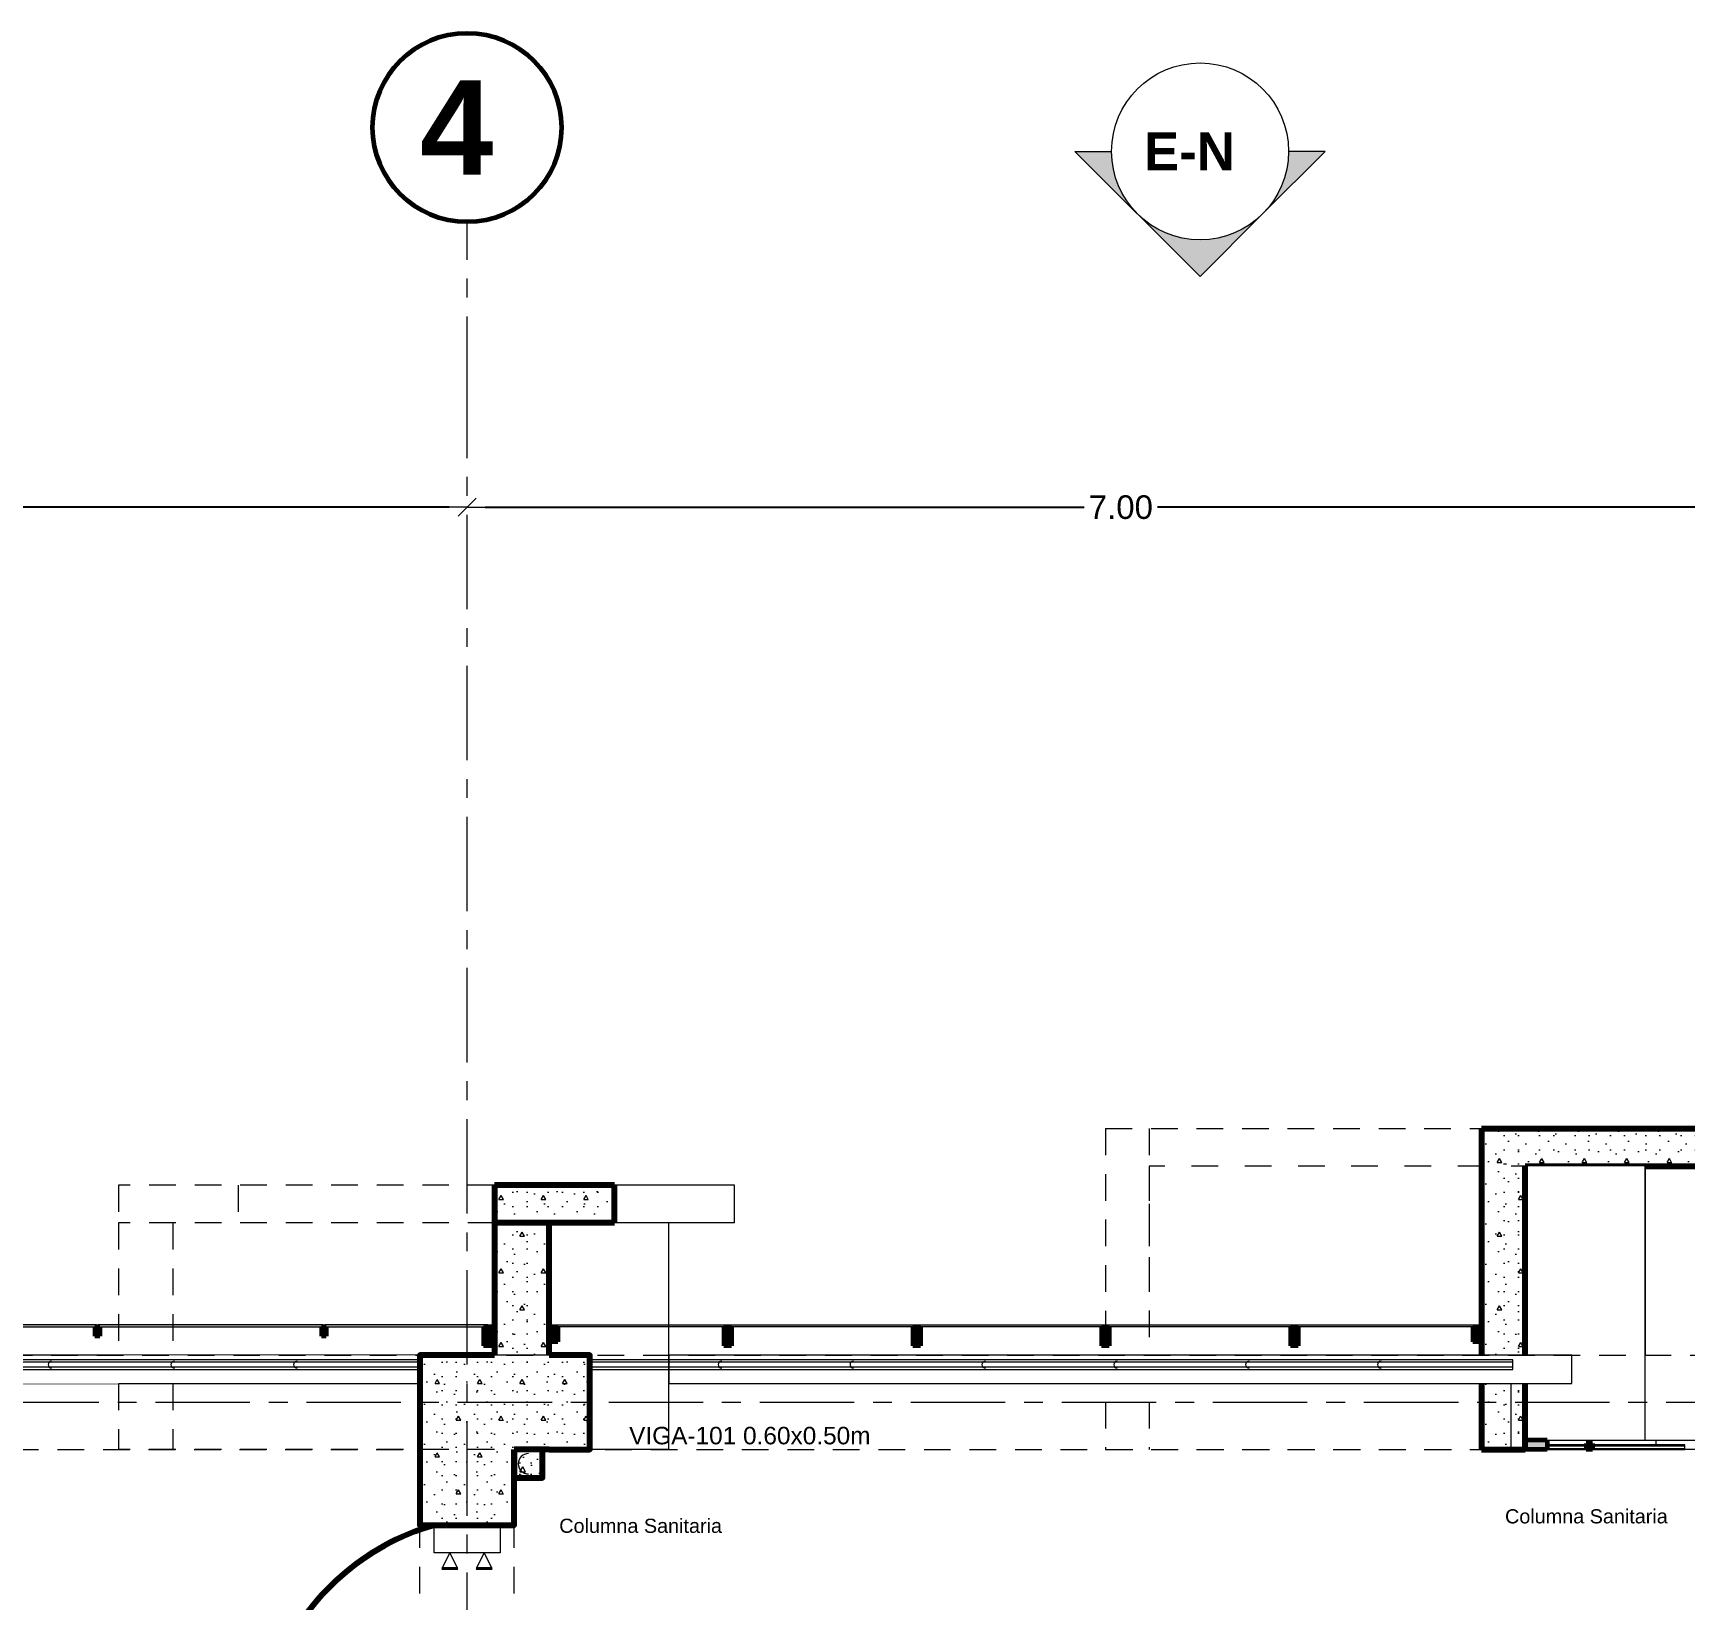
# Model space of a CAD drawing. Header units: inches. Extents: x -38 to 5698, y -33 to 92.
# Drawn here: x 213.02 to 221.77, y 38.6 to 46.9 of the extents above; entities that cross this region are included whole.
import ezdxf
from ezdxf.lldxf.tags import DXFTag

# ---------------------------------------------------------------- set-up
doc = ezdxf.new("R2010")
doc.units = ezdxf.units.IN
doc.header["$MEASUREMENT"] = 0
doc.set_wipeout_variables(frame=1)
doc.header["$PDMODE"] = 1
for name, pattern in [('Hidden Line', [0.195611, 0.141111, -0.0545]), ('Línea Oculta', [0.195611, 0.141111, -0.0545]), ('Punto & Raya', [0.65, 0.5, -0.075, 0, -0.075]), ('Rayas', [0.282222, 0.141111, -0.141111]), ('Wipeout_Contour', [1, 0, -1])]:
    doc.linetypes.add(name, pattern=pattern)
for name, color, linetype, lineweight in [('00_IE_Luminarias', 6, 'Continuous', 30), ('CABLEADO EXT.', 3, 'PVCSUBT', 30), ('pulsador', 4, 'Continuous', 40)]:
    doc.layers.add(name, color=color, linetype=linetype, lineweight=lineweight)
for name, color, linetype in [('02 _ ARQ _ ALB _ Cotas Ejes', 7, 'Continuous'), ('02 _ ARQ _ ALB _ Ejes Generales', 7, 'Continuous'), ('02 _ ARQ _ ZON _ Espacio.3D', 7, 'Continuous'), ('08 _ STR _ EXT _ 06 Columnas', 7, 'Continuous'), ('08 _ STR _ EXT _ 07 Losa Aligerada', 7, 'Continuous'), ('08 _ STR _ EXT _ 08 Placas Inclinadas', 7, 'Continuous'), ('08 _ STR _ EXT _ 09 Vigas', 7, 'Continuous'), ('Acabado - Muros', 7, 'Continuous'), ('Estructura - 04 MURO', 7, 'Continuous'), ('Estructura - Carga', 7, 'Continuous'), ('Interior - Escaleras & Barandillas', 7, 'Continuous'), ('Marcador - Alzados', 7, 'Continuous'), ('MEP - HVAC', 7, 'Continuous'), ('Notas - Etiquetas', 251, 'Continuous')]:
    doc.layers.add(name, color=color, linetype=linetype)
doc.styles.add('Estilo_Generado_1', font='swisseb.ttf')
doc.styles.add('Estilo_Generado_4', font='swisse.ttf')
tags = doc.linetypes.add('PVCSUBT', pattern='A,0.6,-0.3,0.6,-0.075691,["PVC",Standard,S=0.2,R=0,X=0,Y=-0.093724],-0.621005', length=2.196696).pattern_tags.tags
tags[10] = DXFTag(74, 10)
doc.dimstyles.new('Estilo_Generado__7', dxfattribs={"dimtxt": 0.125, "dimasz": 0.095, "dimexe": 0.18, "dimexo": 0.0625, "dimgap": 0, "dimtad": 0, "dimtih": 1, "dimtoh": 1, "dimzin": 0, "dimdsep": 46, "dimtxsty": 'Estilo_Generado_4', "dimblk": 'ARROWHEAD_6', "dimblk1": 'ARROWHEAD_6', "dimblk2": 'ARROWHEAD_6', "dimcen": 0.09, "dimse1": 1, "dimse2": 1, "dimclrd": 144, "dimclre": 144, "dimclrt": 7, "dimadec": 0, "dimazin": 0, "dimtfac": 1, "dimtdec": 4, "dimtmove": 0, "dimatfit": 3, "dimfxl": 1, "dimtolj": 1, "dimtzin": 0, "dimarcsym": 0})
pattern_1 = [(0, (185.00002, 3e-09), (0, 0.3897114), [0.024375, -0.200625]), (0, (185.11252, 0.19486), (0, 0.3897114), [0.024375, -0.200625]), (60, (185.00002, 3e-09), (-0.3375, 0.1948557), [0.024375, -0.200625]), (60, (185.22502, 3e-09), (-0.3375, 0.1948557), [0.024375, -0.200625]), (120, (185.0244, 3e-09), (0.3375, 0.1948557), [0.024375, -0.200625]), (120, (185.2494, 3e-09), (0.3375, 0.1948557), [0.024375, -0.200625]), (0, (185.00002, 0.0375), (0, 0.075), [0, -0.075, 0, -0.1125]), (45, (185.03752, 0.0375), (-0.05303301, 0.05303301), [0, -0.05625, 0, -0.09375])]
pattern_2 = [(0, (185.000023, 3e-09), (0, 0.030000001), [])]

# ---------------------------------------------------------------- blocks, each defined once
blk = doc.blocks.new('ARROWHEAD_6')
at = {"color": 0, "linetype": 'Continuous', "lineweight": 0}
for p, q in [((0, 0), (-1, 0)), ((-0.5, -0.5), (0.5, 0.5))]:
    blk.add_line(p, q, dxfattribs=at)
blk = doc.blocks.new('*D158', base_point=(1608.118, 0))
at = {"layer": '02 _ ARQ _ ALB _ Cotas Ejes', "color": 144, "linetype": 'Continuous', "lineweight": -2, "transparency": 16777216}
for p, q in [((208.415, 44.3891), (211.5886, 44.3891)), ((215.225, 44.3891), (211.9761, 44.3891))]:
    blk.add_line(p, q, dxfattribs=at)
at = {"layer": 'Defpoints', "color": 0, "linetype": 'Continuous', "lineweight": 40, "transparency": 16777216}
for p in [(215.32, 44.3891), (208.32, 43.8859), (215.32, 43.8859)]:
    blk.add_point(p, dxfattribs=at)
at = {"layer": '02 _ ARQ _ ALB _ Cotas Ejes', "color": 144, "linetype": 'Continuous', "lineweight": -2, "transparency": 16777216, "xscale": 0.095, "yscale": 0.095, "zscale": 0.095, "rotation": 180}
blk.add_blockref('ARROWHEAD_6', (208.32, 44.3891), dxfattribs=at)
at = {"layer": '02 _ ARQ _ ALB _ Cotas Ejes', "color": 144, "linetype": 'Continuous', "lineweight": -2, "transparency": 16777216, "xscale": 0.095, "yscale": 0.095, "zscale": 0.095}
blk.add_blockref('ARROWHEAD_6', (215.32, 44.3891), dxfattribs=at)
at = {"layer": '02 _ ARQ _ ALB _ Cotas Ejes', "color": 7, "linetype": 'Continuous', "lineweight": 13, "transparency": 16777216, "insert": (211.7824, 44.3891), "char_height": 0.125, "attachment_point": 5, "style": 'Estilo_Generado_4'}
blk.add_mtext('\\A1;7.00', dxfattribs=at)
blk = doc.blocks.new('*D159', base_point=(1608.118, 0))
at = {"layer": '02 _ ARQ _ ALB _ Cotas Ejes', "color": 144, "linetype": 'Continuous', "lineweight": -2, "transparency": 16777216}
for p, q in [((215.415, 44.3891), (218.5886, 44.3891)), ((222.225, 44.3891), (218.9761, 44.3891))]:
    blk.add_line(p, q, dxfattribs=at)
at = {"layer": 'Defpoints', "color": 0, "linetype": 'Continuous', "lineweight": 40, "transparency": 16777216}
for p in [(222.32, 44.3891), (215.32, 43.8859), (222.32, 43.8859)]:
    blk.add_point(p, dxfattribs=at)
at = {"layer": '02 _ ARQ _ ALB _ Cotas Ejes', "color": 144, "linetype": 'Continuous', "lineweight": -2, "transparency": 16777216, "xscale": 0.095, "yscale": 0.095, "zscale": 0.095, "rotation": 180}
blk.add_blockref('ARROWHEAD_6', (215.32, 44.3891), dxfattribs=at)
at = {"layer": '02 _ ARQ _ ALB _ Cotas Ejes', "color": 144, "linetype": 'Continuous', "lineweight": -2, "transparency": 16777216, "xscale": 0.095, "yscale": 0.095, "zscale": 0.095}
blk.add_blockref('ARROWHEAD_6', (222.32, 44.3891), dxfattribs=at)
at = {"layer": '02 _ ARQ _ ALB _ Cotas Ejes', "color": 7, "linetype": 'Continuous', "lineweight": 13, "transparency": 16777216, "insert": (218.7824, 44.3891), "char_height": 0.125, "attachment_point": 5, "style": 'Estilo_Generado_4'}
blk.add_mtext('\\A1;7.00', dxfattribs=at)
blk = doc.blocks.new('luz de emergencia')
at = {"color": 5, "lineweight": 40}
for p, q in [((164.1493, 48.9365, -0.0001), (164.2333, 48.9365, -0.0001)), ((164.3313, 48.9365, -0.0001), (164.4153, 48.9365, -0.0001))]:
    blk.add_line(p, q, dxfattribs=at)
at = {"layer": '00_IE_Luminarias', "color": 5, "linetype": 'Continuous', "lineweight": 13}
for p, q in [((164.1913, 49.0205, -0.0001), (164.1493, 48.9365, -0.0001)), ((164.2333, 48.9365, -0.0001), (164.1913, 49.0205, -0.0001)), ((164.3733, 49.0205, -0.0001), (164.3313, 48.9365, -0.0001)), ((164.4153, 48.9365, -0.0001), (164.3733, 49.0205, -0.0001))]:
    blk.add_line(p, q, dxfattribs=at)
at = {"layer": '00_IE_Luminarias', "color": 5, "linetype": 'Continuous', "lineweight": 13, "elevation": -0.0001}
blk.add_lwpolyline([(164.4573, 49.0205), (164.1073, 49.0205), (164.1073, 49.1666), (164.4573, 49.1665)], close=True, dxfattribs=at)

msp = doc.modelspace()

# ---------------------------------------------------------------- hatches: boundary and pattern name
at = {"layer": '08 _ STR _ EXT _ 08 Placas Inclinadas', "linetype": 'Continuous', "lineweight": 9}
h = msp.add_hatch(dxfattribs=at)
h.set_pattern_fill('HORMIGÓN_EN_MASA_0002', style=0, pattern_type=2)
h.set_pattern_definition(pattern_1)
h.paths.add_polyline_path([(220.6933, 40.9606), (220.9242, 40.9445), (220.9242, 41.1), (220.6933, 41.1)])
h = msp.add_hatch(dxfattribs=at)
h.set_pattern_fill('HORMIGÓN_EN_MASA_0002', style=0, pattern_type=2)
h.set_pattern_definition(pattern_1)
h.paths.add_polyline_path([(220.9242, 40.9445), (221.5593, 40.9), (223.5529, 40.9), (225.5447, 41.0394), (225.5447, 41.1), (220.9242, 41.1)])
h = msp.add_hatch(dxfattribs=at)
h.set_pattern_fill('HORMIGÓN_EN_MASA_0002', style=0, pattern_type=2)
h.set_pattern_definition(pattern_1)
h.paths.add_polyline_path([(221.5593, 40.9), (220.9242, 40.9445), (220.9242, 40.9)])
at = {"layer": 'Acabado - Muros', "linetype": 'Continuous', "lineweight": 9}
for points in [[(212.1668, 40.06), (212.1668, 40.05), (213.3568, 40.05), (213.3568, 40.06)], [(213.3668, 40.06), (213.3668, 40.05), (214.5568, 40.05), (214.5568, 40.06)], [(214.5668, 40.06), (214.5668, 40.05), (215.4307, 40.05), (215.4307, 40.06)], [(217.6957, 40.06), (216.7057, 40.06), (216.7057, 40.05), (217.6957, 40.05)], [(218.6957, 40.06), (217.7057, 40.06), (217.7057, 40.05), (218.6957, 40.05)], [(219.6957, 40.06), (218.7057, 40.06), (218.7057, 40.05), (219.6957, 40.05)], [(220.6644, 40.06), (219.7057, 40.06), (219.7057, 40.05), (220.6644, 40.05)]]:
    msp.add_hatch(color=250, dxfattribs=at).paths.add_polyline_path(points)
at = {"layer": 'Acabado - Muros', "linetype": 'Continuous', "lineweight": 0}
for points in [[(213.3493, 40), (213.3743, 40), (213.3743, 40.05), (213.3493, 40.05)], [(214.5493, 40), (214.5743, 40), (214.5743, 40.05), (214.5493, 40.05)], [(215.4076, 39.95), (215.4654, 39.95), (215.4654, 40.05), (215.4076, 40.05)], [(216.7207, 39.95), (216.7207, 40.05), (216.6807, 40.05), (216.6807, 39.95)], [(217.7207, 39.95), (217.7207, 40.05), (217.6807, 40.05), (217.6807, 39.95)], [(218.7207, 39.95), (218.7207, 40.05), (218.6807, 40.05), (218.6807, 39.95)], [(219.7207, 39.95), (219.7207, 40.05), (219.6807, 40.05), (219.6807, 39.95)], [(220.6471, 39.97), (220.6933, 39.97), (220.6933, 40.05), (220.6471, 40.05)]]:
    msp.add_hatch(color=254, dxfattribs=at).paths.add_polyline_path(points)
at = {"layer": 'Marcador - Alzados', "linetype": 'Continuous', "lineweight": 13}
for points in [[(218.5396, 46.2735), (218.8709, 45.9423, -0.198912), (218.7337, 46.2735)], [(219.8646, 46.2735), (219.6706, 46.2735, -0.198912), (219.5334, 45.9423)], [(218.8709, 45.9423), (219.2021, 45.611), (219.5334, 45.9423, -0.414214)]]:
    msp.add_hatch(color=7, dxfattribs=at).paths.add_polyline_path(points)

# ---------------------------------------------------------------- linework, layer by layer
at = {"layer": '02 _ ARQ _ ALB _ Ejes Generales', "color": 251, "linetype": 'Punto & Raya', "lineweight": 13}
for p, q in [((215.32, 44.9), (215.32, 45.9)), ((215.32, 3.05), (215.32, 44.9)), ((215.32, 44.9), (215.32, 44.9))]:
    msp.add_line(p, q, dxfattribs=at)
at = {"layer": '02 _ ARQ _ ALB _ Ejes Generales', "color": 7, "linetype": 'Continuous', "lineweight": 60}
msp.add_circle((215.32, 46.4), 0.5, dxfattribs=at)
at = {"layer": '02 _ ARQ _ ZON _ Espacio.3D', "color": 9, "linetype": 'Continuous', "lineweight": 5, "flags": 128}
msp.add_lwpolyline([(221.0791, 40.9), (221.0791, 39.45), (221.87, 39.4506), (221.87, 39.9), (222.77, 39.9), (222.77, 39.45), (225.732, 39.4505), (225.732, 40.9005)], close=True, dxfattribs=at)
at = {"layer": '02 _ ARQ _ ZON _ Espacio.3D', "color": 254, "linetype": 'Continuous', "lineweight": 0, "flags": 128}
msp.add_lwpolyline([(229.57, 39), (229.07, 39), (229.07, 39.4), (228.67, 39.4), (228.67, 39.7505), (225.9306, 39.7505), (225.9306, 39.4), (222.57, 39.4), (222.57, 39), (222.07, 39), (222.07, 39.4), (220.8488, 39.4004), (220.8493, 39.7505), (215.97, 39.7505), (215.97, 39.4), (215.57, 39.4), (215.57, 39), (215.07, 39), (215.07, 39.7505), (208.57, 39.7505)], dxfattribs=at)
at = {"layer": '08 _ STR _ EXT _ 07 Losa Aligerada', "color": 254, "linetype": 'Rayas', "lineweight": 18, "flags": 128}
msp.add_lwpolyline([(193.22, 11.97, 1.049431), (198.7936, 6.3), (209.6002, 6.3), (209.6002, 6.2005), (214.7981, 6.2005), (214.7981, 7.2), (222.07, 7.2), (222.07, 5.6637), (223.2699, 5.6637), (223.2699, 4.2), (228.3699, 4.2), (228.3699, 5.6637), (229.57, 5.6637), (229.57, 7.2), (236.57, 7.2), (236.57, 14.9999), (236.57, 15.1499), (236.5699, 15.1499), (236.5699, 15.7999), (236.57, 15.7999), (236.57, 20.35), (231.67, 20.35), (231.67, 22.35), (231.67, 22.6), (231.67, 24.5), (231.67, 24.75), (231.67, 26.75), (236.57, 26.75), (236.57, 39.9), (228.67, 39.9), (223.5529, 39.9), (223.5529, 40.9), (218.9324, 40.9), (218.9324, 39.9), (208.37, 39.9), (208.37, 41.4352), (207.42, 41.4352), (207.42, 42.9), (202.22, 42.9), (202.22, 41.4352), (201.2699, 41.4352), (201.2699, 39.9), (196.27, 39.9), (196.27, 41.1), (192.87, 41.1), (192.87, 37.7), (194.07, 37.7), (194.07, 33.9), (193.17, 33.9), (193.17, 21.2663), (193.22, 21.2663)], format="xyb", close=True, dxfattribs=at)
at = {"layer": '08 _ STR _ EXT _ 07 Losa Aligerada', "color": 254, "linetype": 'Continuous', "lineweight": 18, "flags": 128}
msp.add_lwpolyline([(236.57, 26.75), (236.57, 39.9), (228.67, 39.9), (226.1798, 39.9), (226.1798, 40.9), (221.5593, 40.9), (221.5593, 39.9), (208.37, 39.9)], dxfattribs=at)
at = {"layer": '08 _ STR _ EXT _ 08 Placas Inclinadas', "color": 251, "linetype": 'Línea Oculta', "lineweight": 13}
for p, q in [((218.9324, 41.1), (218.9324, 39.4)), ((215.4654, 40.8001), (213.4735, 40.8001)), ((214.1086, 40.8001), (214.1086, 40.6001)), ((215.4654, 40.6001), (213.4735, 40.6001)), ((215.4654, 40.6001), (213.4735, 40.6)), ((213.7622, 40.6), (213.7622, 39.9)), ((213.7622, 39.75), (213.7622, 39.3999)), ((215.4654, 39.4), (213.4735, 39.3999))]:
    msp.add_line(p, q, dxfattribs=at)
at = {"layer": '08 _ STR _ EXT _ 08 Placas Inclinadas', "color": 7, "linetype": 'Continuous', "lineweight": 80}
for p, q in [((220.6933, 41.1), (220.6933, 39.4)), ((220.9242, 40.9), (223.5529, 40.9)), ((215.4654, 40.8001), (215.4654, 40.6001)), ((215.4654, 40.6001), (215.4654, 39.9))]:
    msp.add_line(p, q, dxfattribs=at)
at = {"layer": '08 _ STR _ EXT _ 08 Placas Inclinadas', "color": 7, "linetype": 'Continuous', "lineweight": 13}
msp.add_line((215.07, 39.9), (213.4735, 39.9), dxfattribs=at)
at = {"layer": '08 _ STR _ EXT _ 08 Placas Inclinadas', "color": 251, "linetype": 'Línea Oculta', "lineweight": 13, "flags": 128}
for points in [[(218.7014, 41.1), (220.6933, 41.1)], [(218.7014, 41.1), (218.7014, 39.4)], [(213.4735, 40.8001), (213.4735, 40.6001)], [(213.4735, 40.6), (213.4735, 39.9)], [(213.4735, 39.75), (213.4735, 39.3999)], [(218.7014, 39.4), (220.6933, 39.4)]]:
    msp.add_lwpolyline(points, dxfattribs=at)
at = {"layer": '08 _ STR _ EXT _ 08 Placas Inclinadas', "color": 7, "linetype": 'Continuous', "lineweight": 80, "flags": 128}
msp.add_lwpolyline([(220.6933, 41.1), (225.7757, 41.1)], dxfattribs=at)
at = {"layer": '08 _ STR _ EXT _ 09 Vigas', "color": 251, "linetype": 'Hidden Line', "lineweight": 13}
for p, q in [((208.57, 39.4), (215.07, 39.4)), ((215.07, 30.2), (215.07, 39.4)), ((215.57, 30.2), (215.57, 39.4))]:
    msp.add_line(p, q, dxfattribs=at)
at = {"layer": 'Acabado - Muros', "color": 7, "linetype": 'Continuous', "lineweight": 60}
for p, q in [((213.3493, 40.05), (213.3493, 40)), ((213.3743, 40.05), (213.3493, 40.05)), ((213.3743, 40), (213.3493, 40)), ((213.3743, 40.05), (213.3743, 40)), ((214.5493, 40.05), (214.5493, 40)), ((214.5743, 40.05), (214.5493, 40.05)), ((214.5743, 40), (214.5493, 40)), ((214.5743, 40.05), (214.5743, 40)), ((215.4076, 40.05), (215.4076, 39.95)), ((215.4654, 40.05), (215.4076, 40.05)), ((215.4654, 40.05), (215.4654, 39.95)), ((216.7207, 40.05), (216.6807, 40.05)), ((216.6807, 40.05), (216.6807, 39.95)), ((216.7207, 40.05), (216.7207, 39.95)), ((217.7207, 40.05), (217.6807, 40.05)), ((217.6807, 40.05), (217.6807, 39.95)), ((217.7207, 40.05), (217.7207, 39.95)), ((218.7207, 40.05), (218.6807, 40.05)), ((218.6807, 40.05), (218.6807, 39.95)), ((218.7207, 40.05), (218.7207, 39.95)), ((219.7207, 40.05), (219.6807, 40.05)), ((219.6807, 40.05), (219.6807, 39.95)), ((219.7207, 40.05), (219.7207, 39.95)), ((220.6471, 40.05), (220.6471, 39.97)), ((220.6933, 40.05), (220.6471, 40.05)), ((220.6933, 40.05), (220.6933, 39.97)), ((215.4654, 39.95), (215.4076, 39.95)), ((216.7207, 39.95), (216.6807, 39.95)), ((217.7207, 39.95), (217.6807, 39.95)), ((218.7207, 39.95), (218.6807, 39.95)), ((219.7207, 39.95), (219.6807, 39.95)), ((220.6933, 39.97), (220.6471, 39.97))]:
    msp.add_line(p, q, dxfattribs=at)
at = {"layer": 'Acabado - Muros', "color": 7, "linetype": 'Continuous', "lineweight": 13, "flags": 128}
for points in [[(212.1668, 40.06), (212.1668, 40.05), (213.3568, 40.05), (213.3568, 40.06)], [(213.3668, 40.06), (213.3668, 40.05), (214.5568, 40.05), (214.5568, 40.06)], [(214.5668, 40.06), (214.5668, 40.05), (215.4307, 40.05), (215.4307, 40.06)], [(217.6957, 40.06), (217.6957, 40.05), (216.7057, 40.05), (216.7057, 40.06)], [(218.6957, 40.06), (218.6957, 40.05), (217.7057, 40.05), (217.7057, 40.06)], [(219.6957, 40.06), (219.6957, 40.05), (218.7057, 40.05), (218.7057, 40.06)], [(220.6644, 40.06), (220.6644, 40.05), (219.7057, 40.05), (219.7057, 40.06)]]:
    msp.add_lwpolyline(points, close=True, dxfattribs=at)
at = {"layer": 'CABLEADO EXT.', "color": 3, "lineweight": 80}
msp.add_arc((215.502, 37.7642), 1.2863, 106.11177, 156.69083, dxfattribs=at)
at = {"layer": 'Estructura - 04 MURO', "color": 7, "linetype": 'Continuous', "lineweight": 13}
msp.add_line((208.57, 39.75), (213.4735, 39.75), dxfattribs=at)
at = {"layer": 'Marcador - Alzados', "color": 7, "linetype": 'Continuous', "lineweight": 13, "flags": 128}
for points in [[(218.5396, 46.2735), (218.7337, 46.2735, 0.198912)], [(219.5334, 45.9423), (219.8646, 46.2735), (219.6706, 46.2735, -0.198912)]]:
    msp.add_lwpolyline(points, format="xyb", dxfattribs=at)
msp.add_lwpolyline([(219.5334, 45.9423), (219.2021, 45.611), (218.5396, 46.2735)], dxfattribs=at)
at = {"layer": 'Marcador - Alzados', "color": 7, "linetype": 'Continuous', "lineweight": 13}
msp.add_circle((219.2021, 46.2735), 0.4685, dxfattribs=at)
at = {"layer": 'MEP - HVAC', "color": 7, "linetype": 'Continuous', "lineweight": 13, "flags": 128}
msp.add_lwpolyline([(215.645, 39.379, 1), (215.645, 39.271)], format="xyb", dxfattribs=at)

# ---------------------------------------------------------------- block references
at = {"layer": 'pulsador', "color": 4, "lineweight": 40, "rotation": 0.0009160475221917611}
msp.add_blockref('luz de emergencia', (51.0385, -10.1692, 0.0001), dxfattribs=at)

# ---------------------------------------------------------------- texts
at = {"layer": '02 _ ARQ _ ALB _ Ejes Generales', "color": 7, "lineweight": 30, "insert": (215.0709, 46.65), "char_height": 0.5, "attachment_point": 1, "style": 'Estilo_Generado_1'}
msp.add_mtext('\\A1;{\\pql;\\pt0;\\fSwis721 Ex BT|b1|i0|c0|p34;4}', dxfattribs=at)
at = {"layer": 'Marcador - Alzados', "color": 5, "lineweight": 35, "insert": (218.905, 46.1735), "char_height": 0.2, "attachment_point": 7, "style": 'Estilo_Generado_1'}
msp.add_mtext('\\A1;{\\pql;\\pt0;\\fSwis721 Ex BT|b1|i0|c0|p34;E-N}', dxfattribs=at)
at = {"layer": 'Notas - Etiquetas', "color": 8, "linetype": 'Continuous', "lineweight": 35, "char_height": 0.075, "attachment_point": 4, "style": 'Estilo_Generado_4'}
for insert in [(215.8082, 38.9961), (220.8171, 39.0463)]:
    msp.add_mtext('\\A1;{\\pql;\\fSwis721 Ex BT|b0|i0|c0|p34;Columna Sanitaria}', dxfattribs=dict(at, insert=insert))

# ---------------------------------------------------------------- dimensions: what is measured, and where the dimension line sits
at = {"layer": '02 _ ARQ _ ALB _ Cotas Ejes', "color": 144, "linetype": 'Continuous', "lineweight": 13}
for base, p1, p2, picture, middle in [((215.32, 44.3891), (208.32, 43.8859), (215.32, 43.8859), '*D158', (211.7824, 44.3891)), ((222.32, 44.3891), (215.32, 43.8859), (222.32, 43.8859), '*D159', (218.7824, 44.3891))]:
    dim = msp.add_linear_dim(base=base, p1=p1, p2=p2, dimstyle='Estilo_Generado__7', dxfattribs=at)
    dim.commit()
    dim.dimension.update_dxf_attribs({"geometry": picture, "text_midpoint": middle, "dimtype": 160})

# ---------------------------------------------------------------- next in the draw order: wipeouts: each hides what was drawn before it
at = {"color": 254, "linetype": 'Wipeout_Contour', "lineweight": 0, "ltscale": 6579.400502}
msp.add_wipeout([(220.9242, 40.9), (220.9242, 39.4), (221.5593, 39.4), (221.5593, 40.9)], dxfattribs=at).dxf.layer = '08 _ STR _ EXT _ 08 Placas Inclinadas'
at = {"color": 254, "linetype": 'Wipeout_Contour', "lineweight": 0, "ltscale": 13117.841293}
msp.add_wipeout([(216.3891, 40.6001), (215.754, 40.6001), (215.7541, 39.9), (215.97, 39.9), (215.97, 39.4), (215.7541, 39.4), (215.7541, 39.4), (216.3891, 39.4)], dxfattribs=at).dxf.layer = '08 _ STR _ EXT _ 08 Placas Inclinadas'
at = {"color": 254, "linetype": 'Wipeout_Contour', "lineweight": 0, "ltscale": 6548.881604}
msp.add_wipeout([(213.4735, 39.9), (213.4735, 39.75), (213.7622, 39.75), (213.7622, 39.9)], dxfattribs=at).dxf.layer = 'Estructura - 04 MURO'

# ---------------------------------------------------------------- next in the draw order: hatches: boundary and pattern name
at = {"layer": '08 _ STR _ EXT _ 06 Columnas', "linetype": 'Continuous', "lineweight": 9}
h = msp.add_hatch(dxfattribs=at)
h.set_pattern_fill('HORMIGÓN_EN_MASA_0002', style=0, pattern_type=2)
h.set_pattern_definition(pattern_1)
h.paths.add_polyline_path([(215.4654, 39.9), (215.4654, 39.4), (215.57, 39.4), (215.57, 39.4), (215.7541, 39.4), (215.7541, 39.9)])
h = msp.add_hatch(dxfattribs=at)
h.set_pattern_fill('HORMIGÓN_EN_MASA_0002', style=0, pattern_type=2)
h.set_pattern_definition(pattern_1)
h.paths.add_polyline_path([(215.7541, 39.9), (215.7541, 39.4), (215.97, 39.4), (215.97, 39.9)])
at = {"layer": '08 _ STR _ EXT _ 08 Placas Inclinadas', "linetype": 'Continuous', "lineweight": 9}
h = msp.add_hatch(dxfattribs=at)
h.set_pattern_fill('HORMIGÓN_EN_MASA_0002', style=0, pattern_type=2)
h.set_pattern_definition(pattern_1)
h.paths.add_polyline_path([(220.9242, 40.9), (220.9242, 40.9445), (220.6933, 40.9606), (220.6933, 40.9)])
h = msp.add_hatch(dxfattribs=at)
h.set_pattern_fill('HORMIGÓN_EN_MASA_0002', style=0, pattern_type=2)
h.set_pattern_definition(pattern_1)
h.paths.add_polyline_path([(220.6933, 40.9), (220.6933, 39.4), (220.9242, 39.4), (220.9242, 40.9)])
h = msp.add_hatch(dxfattribs=at)
h.set_pattern_fill('HORMIGÓN_EN_MASA_0002', style=0, pattern_type=2)
h.set_pattern_definition(pattern_1)
h.paths.add_polyline_path([(215.754, 40.6001), (215.4654, 40.6001), (215.4654, 39.9), (215.7541, 39.9)])
at = {"layer": 'Acabado - Muros', "linetype": 'Continuous', "lineweight": 0}
msp.add_hatch(color=254, dxfattribs=at).paths.add_polyline_path([(215.8002, 39.97), (215.8002, 40.05), (215.7541, 40.05), (215.7541, 39.97)])
at = {"layer": 'Acabado - Muros', "linetype": 'Continuous', "lineweight": 9}
msp.add_hatch(color=250, dxfattribs=at).paths.add_polyline_path([(216.6957, 40.06), (215.7829, 40.06), (215.7829, 40.05), (216.6957, 40.05)])
at = {"layer": 'Estructura - Carga', "linetype": 'Continuous', "lineweight": 13}
h = msp.add_hatch(dxfattribs=at)
h.set_pattern_fill('HORMIGÓN_ARMADO_0002', color=251, style=0, pattern_type=2)
h.set_pattern_definition([(0, (185.00002, 3e-09), (0, 0.3117692), [0.03, -0.15]), (0, (185.09002, 0.1559), (0, 0.3117692), [0.03, -0.15]), (60, (185.00002, 3e-09), (-0.27, 0.1558846), [0.03, -0.15]), (60, (185.18002, 3e-09), (-0.27, 0.1558846), [0.03, -0.15]), (120, (185.03002, 3e-09), (0.27, 0.1558846), [0.03, -0.15]), (120, (185.21002, 3e-09), (0.27, 0.1558846), [0.03, -0.15]), (0, (185.000023, 0.03), (0, 0.06), [0, -0.06, 0, -0.09]), (45, (185.030023, 0.03), (-0.04242641, 0.04242641), [0, -0.045, 0, -0.075])])
h.paths.add_polyline_path([(215.72, 39.4), (215.57, 39.4), (215.57, 39.25), (215.72, 39.25)])

# ---------------------------------------------------------------- next in the draw order: linework, layer by layer
at = {"layer": '02 _ ARQ _ ALB _ Ejes Generales', "color": 251, "linetype": 'Punto & Raya', "lineweight": 13}
msp.add_line((240.57, 39.65), (189.8454, 39.65), dxfattribs=at)
at = {"layer": '08 _ STR _ EXT _ 06 Columnas', "color": 7, "linetype": 'Continuous', "lineweight": 80, "flags": 128}
msp.add_lwpolyline([(215.7541, 39.4), (215.97, 39.4), (215.97, 39.9), (215.7541, 39.9)], dxfattribs=at)
at = {"layer": '08 _ STR _ EXT _ 08 Placas Inclinadas', "color": 7, "linetype": 'Continuous', "lineweight": 80}
for p, q in [((220.9242, 39.4), (220.9242, 40.9)), ((215.7541, 39.9), (215.754, 40.6001)), ((215.7541, 39.4), (215.7541, 39.4))]:
    msp.add_line(p, q, dxfattribs=at)
at = {"layer": '08 _ STR _ EXT _ 08 Placas Inclinadas', "color": 7, "linetype": 'Continuous', "lineweight": 13, "flags": 128}
for points in [[(221.5593, 39.4), (221.5593, 40.9)], [(216.3891, 40.6001), (215.754, 40.6001)], [(216.3891, 39.4), (216.3891, 40.6001)], [(216.3891, 39.4), (215.7541, 39.4)], [(220.9242, 39.4), (221.5593, 39.4)]]:
    msp.add_lwpolyline(points, dxfattribs=at)
at = {"layer": '08 _ STR _ EXT _ 08 Placas Inclinadas', "color": 7, "linetype": 'Continuous', "lineweight": 80, "flags": 128}
for points in [[(215.754, 40.6001), (215.4654, 40.6001)], [(215.7541, 39.4), (215.57, 39.4)], [(220.6933, 39.4), (220.9242, 39.4)]]:
    msp.add_lwpolyline(points, dxfattribs=at)
at = {"layer": '08 _ STR _ EXT _ 09 Vigas', "color": 251, "linetype": 'Hidden Line', "lineweight": 13}
msp.add_line((215.57, 39.4), (222.07, 39.4), dxfattribs=at)
at = {"layer": 'Acabado - Muros', "color": 7, "linetype": 'Continuous', "lineweight": 60}
for p, q in [((215.8002, 40.05), (215.7541, 40.05)), ((215.7541, 40.05), (215.7541, 39.97)), ((215.8002, 40.05), (215.8002, 39.97)), ((215.8002, 39.97), (215.7541, 39.97)), ((220.9242, 39.45), (220.9242, 39.4))]:
    msp.add_line(p, q, dxfattribs=at)
at = {"layer": 'Acabado - Muros', "color": 7, "linetype": 'Continuous', "lineweight": 13, "flags": 128}
msp.add_lwpolyline([(216.6957, 40.06), (216.6957, 40.05), (215.7829, 40.05), (215.7829, 40.06)], close=True, dxfattribs=at)
at = {"layer": 'Estructura - Carga', "color": 7, "linetype": 'Continuous', "lineweight": 80, "flags": 128}
msp.add_lwpolyline([(215.57, 39.4), (215.57, 39.25), (215.72, 39.25), (215.72, 39.4)], dxfattribs=at)

# ---------------------------------------------------------------- next in the draw order: texts
at = {"layer": 'Notas - Etiquetas', "color": 8, "linetype": 'Continuous', "lineweight": 13, "insert": (216.1783, 39.4267), "char_height": 0.0925, "attachment_point": 7, "style": 'Estilo_Generado_4'}
msp.add_mtext('\\A1;{\\pql;\\fSwis721 Ex BT|b0|i0|c0|p34;VIGA-101\\fSwis721 Ex BT|b0|i0|c0|p34; \\fSwis721 Ex BT|b0|i0|c0|p34;0.60\\fSwis721 Ex BT|b0|i0|c0|p34;x\\fSwis721 Ex BT|b0|i0|c0|p34;0.50\\fSwis721 Ex BT|b0|i0|c0|p34;m}', dxfattribs=at)

# ---------------------------------------------------------------- next in the draw order: wipeouts: each hides what was drawn before it
at = {"color": 254, "linetype": 'Wipeout_Contour', "lineweight": 0, "ltscale": 6538.500239}
msp.add_wipeout([(208.57, 39.75), (213.4735, 39.75), (213.4735, 39.9), (208.57, 39.9)], dxfattribs=at).dxf.layer = 'Estructura - 04 MURO'
at = {"color": 254, "linetype": 'Wipeout_Contour', "lineweight": 0, "ltscale": 6552.073615}
msp.add_wipeout([(215.07, 39.9), (213.7622, 39.9), (213.7622, 39.75), (215.07, 39.75)], dxfattribs=at).dxf.layer = 'Estructura - 04 MURO'

# ---------------------------------------------------------------- next in the draw order: hatches: boundary and pattern name
at = {"layer": '08 _ STR _ EXT _ 06 Columnas', "linetype": 'Continuous', "lineweight": 9}
h = msp.add_hatch(dxfattribs=at)
h.set_pattern_fill('HORMIGÓN_EN_MASA_0002', style=0, pattern_type=2)
h.set_pattern_definition(pattern_1)
h.paths.add_polyline_path([(215.4654, 39.9), (215.07, 39.9), (215.07, 39), (215.57, 39), (215.57, 39.4), (215.4654, 39.4)])

# ---------------------------------------------------------------- next in the draw order: linework, layer by layer
at = {"layer": '08 _ STR _ EXT _ 06 Columnas', "color": 7, "linetype": 'Continuous', "lineweight": 80, "flags": 128}
msp.add_lwpolyline([(215.4654, 39.9), (215.07, 39.9), (215.07, 39), (215.57, 39), (215.57, 39.4)], dxfattribs=at)
at = {"layer": '08 _ STR _ EXT _ 08 Placas Inclinadas', "color": 7, "linetype": 'Continuous', "lineweight": 13}
msp.add_line((213.4735, 39.75), (215.07, 39.75), dxfattribs=at)
at = {"layer": 'Estructura - 04 MURO', "color": 7, "linetype": 'Continuous', "lineweight": 13, "flags": 128}
msp.add_lwpolyline([(213.4735, 39.9), (208.57, 39.9)], dxfattribs=at)
at = {"layer": 'Interior - Escaleras & Barandillas', "color": 161, "linetype": 'Continuous', "lineweight": 13, "flags": 128}
msp.add_lwpolyline([(208.57, 39.875), (208.57, 39.825), (215.07, 39.825), (215.07, 39.875)], close=True, dxfattribs=at)
for points in [[(215.07, 39.8625), (208.57, 39.8625)], [(208.57, 39.8375), (215.07, 39.8375)]]:
    msp.add_lwpolyline(points, dxfattribs=at)
for points in [[(213.12, 39.8688, 1), (213.12, 39.8313)], [(213.77, 39.8688, 1), (213.77, 39.8313)], [(214.42, 39.8688, 1), (214.42, 39.8313)]]:
    msp.add_lwpolyline(points, format="xyb", dxfattribs=at)

# ---------------------------------------------------------------- next in the draw order: wipeouts: each hides what was drawn before it
at = {"color": 254, "linetype": 'Wipeout_Contour', "lineweight": 0, "ltscale": 6560.164797}
msp.add_wipeout([(216.7355, 40.6001), (216.7355, 40.8001), (216.1005, 40.8001), (216.1005, 40.6001)], dxfattribs=at).dxf.layer = '08 _ STR _ EXT _ 08 Placas Inclinadas'
at = {"color": 254, "linetype": 'Wipeout_Contour', "lineweight": 0, "ltscale": 13157.657095}
msp.add_wipeout([(221.0397, 39.45), (221.0397, 39.4), (221.2467, 39.4), (221.2467, 39.433), (221.2797, 39.433), (221.2797, 39.4), (221.3498, 39.4), (221.3498, 39.45)], dxfattribs=at).dxf.layer = 'Acabado - Muros'
at = {"color": 254, "linetype": 'Wipeout_Contour', "lineweight": 0, "ltscale": 6565.971931}
msp.add_wipeout([(216.3891, 39.75), (219.3943, 39.75), (219.3943, 39.9), (216.3891, 39.9)], dxfattribs=at).dxf.layer = 'Estructura - 04 MURO'

# ---------------------------------------------------------------- next in the draw order: hatches: boundary and pattern name
at = {"layer": '08 _ STR _ EXT _ 08 Placas Inclinadas', "linetype": 'Continuous', "lineweight": 9}
h = msp.add_hatch(dxfattribs=at)
h.set_pattern_fill('HORMIGÓN_EN_MASA_0002', style=0, pattern_type=2)
h.set_pattern_definition(pattern_1)
h.paths.add_polyline_path([(216.1005, 40.6001), (216.1005, 40.8001), (215.4654, 40.8001), (215.4654, 40.6001)])

# ---------------------------------------------------------------- next in the draw order: linework, layer by layer
at = {"layer": '08 _ STR _ EXT _ 08 Placas Inclinadas', "color": 7, "linetype": 'Continuous', "lineweight": 80}
msp.add_line((216.1005, 40.6001), (216.1005, 40.8001), dxfattribs=at)
at = {"layer": '08 _ STR _ EXT _ 08 Placas Inclinadas', "color": 7, "linetype": 'Continuous', "lineweight": 80, "flags": 128}
for points in [[(216.1005, 40.8001), (215.4654, 40.8001)], [(216.1005, 40.6001), (215.4654, 40.6001)]]:
    msp.add_lwpolyline(points, dxfattribs=at)
at = {"layer": '08 _ STR _ EXT _ 08 Placas Inclinadas', "color": 7, "linetype": 'Continuous', "lineweight": 13, "flags": 128}
for points in [[(216.7355, 40.8001), (216.1005, 40.8001)], [(216.7355, 40.6001), (216.7355, 40.8001)], [(216.7355, 40.6001), (216.1005, 40.6001)]]:
    msp.add_lwpolyline(points, dxfattribs=at)
at = {"layer": 'Acabado - Muros', "color": 251, "linetype": 'Continuous', "lineweight": 13, "flags": 128}
msp.add_lwpolyline([(221.0397, 39.4), (221.2467, 39.4)], dxfattribs=at)
at = {"layer": 'Estructura - 04 MURO', "color": 7, "linetype": 'Continuous', "lineweight": 13}
msp.add_line((216.3891, 39.9), (216.3891, 39.75), dxfattribs=at)
at = {"layer": 'Estructura - 04 MURO', "color": 7, "linetype": 'Continuous', "lineweight": 13, "flags": 128}
for points in [[(219.3943, 39.9), (216.3891, 39.9)], [(216.3891, 39.75), (219.3943, 39.75)]]:
    msp.add_lwpolyline(points, dxfattribs=at)
at = {"layer": 'Interior - Escaleras & Barandillas', "color": 161, "linetype": 'Continuous', "lineweight": 13, "flags": 128}
for points in [[(216.6684, 39.8688, 1), (216.6684, 39.8313)], [(217.3668, 39.8688, 1), (217.3668, 39.8313)], [(218.0651, 39.8688, 1), (218.0651, 39.8313)], [(218.7635, 39.8688, 1), (218.7635, 39.8313)]]:
    msp.add_lwpolyline(points, format="xyb", dxfattribs=at)

# ---------------------------------------------------------------- next in the draw order: wipeouts: each hides what was drawn before it
at = {"color": 254, "linetype": 'Wipeout_Contour', "lineweight": 0, "ltscale": 6580.295997}
msp.add_wipeout([(221.617, 39.4), (221.617, 39.45), (221.3498, 39.45), (221.3498, 39.4)], dxfattribs=at).dxf.layer = 'Acabado - Muros'

# ---------------------------------------------------------------- next in the draw order: wipeouts: each hides what was drawn before it
at = {"color": 254, "linetype": 'Wipeout_Contour', "lineweight": 0, "ltscale": 6581.136189}
msp.add_wipeout([(221.77, 39.4), (221.77, 39.45), (221.617, 39.45), (221.617, 39.4)], dxfattribs=at).dxf.layer = 'Acabado - Muros'
at = {"color": 254, "linetype": 'Wipeout_Contour', "lineweight": 0, "ltscale": 6575.533564}
msp.add_wipeout([(219.3943, 39.75), (221.1714, 39.75), (221.1714, 39.9), (219.3943, 39.9)], dxfattribs=at).dxf.layer = 'Estructura - 04 MURO'

# ---------------------------------------------------------------- next in the draw order: linework, layer by layer
at = {"layer": '08 _ STR _ EXT _ 09 Vigas', "color": 251, "linetype": 'Hidden Line', "lineweight": 13}
msp.add_line((194.07, 39.9), (236.57, 39.9), dxfattribs=at)
at = {"layer": 'Acabado - Muros', "color": 251, "linetype": 'Continuous', "lineweight": 13, "flags": 128}
msp.add_lwpolyline([(221.617, 39.4), (221.617, 39.45)], dxfattribs=at)
at = {"layer": 'Estructura - 04 MURO', "color": 7, "linetype": 'Continuous', "lineweight": 13, "flags": 128}
for points in [[(221.1714, 39.9), (219.3943, 39.9)], [(221.1714, 39.75), (221.1714, 39.9)], [(219.3943, 39.75), (221.1714, 39.75)]]:
    msp.add_lwpolyline(points, dxfattribs=at)
at = {"layer": 'Interior - Escaleras & Barandillas', "color": 161, "linetype": 'Continuous', "lineweight": 13, "flags": 128}
msp.add_lwpolyline([(215.97, 39.875), (215.97, 39.825), (220.8587, 39.825), (220.8587, 39.875)], close=True, dxfattribs=at)
for points in [[(220.8587, 39.8625), (215.97, 39.8625)], [(215.97, 39.8375), (220.8587, 39.8375)]]:
    msp.add_lwpolyline(points, dxfattribs=at)
for points in [[(219.4619, 39.8688, 1), (219.4619, 39.8313)], [(220.1603, 39.8688, 1), (220.1603, 39.8313)]]:
    msp.add_lwpolyline(points, format="xyb", dxfattribs=at)

# ---------------------------------------------------------------- next in the draw order: wipeouts: each hides what was drawn before it
at = {"color": 254, "linetype": 'Wipeout_Contour', "lineweight": 0, "ltscale": 6580.460682}
msp.add_wipeout([(221.77, 39.405), (221.77, 39.425), (221.2797, 39.425), (221.2797, 39.405)], dxfattribs=at).dxf.layer = 'Acabado - Muros'

# ---------------------------------------------------------------- next in the draw order: hatches: boundary and pattern name
at = {"layer": 'Acabado - Muros', "linetype": 'Continuous', "lineweight": 0}
h = msp.add_hatch(dxfattribs=at)
h.set_pattern_fill('CONTRACHAPADO_0002', color=254, style=0, pattern_type=2)
h.set_pattern_definition(pattern_2)
h.paths.add_polyline_path([(221.77, 39.405), (221.77, 39.425), (221.2797, 39.425), (221.2797, 39.405)])

# ---------------------------------------------------------------- next in the draw order: linework, layer by layer
at = {"layer": 'Acabado - Muros', "color": 7, "linetype": 'Continuous', "lineweight": 13, "flags": 128}
msp.add_lwpolyline([(221.77, 39.405), (221.77, 39.425), (221.2797, 39.425), (221.2797, 39.405)], close=True, dxfattribs=at)

# ---------------------------------------------------------------- next in the draw order: wipeouts: each hides what was drawn before it
at = {"color": 254, "linetype": 'Wipeout_Contour', "lineweight": 0, "ltscale": 6578.934525}
msp.add_wipeout([(221.2467, 39.405), (221.2467, 39.425), (221.0397, 39.425), (221.0397, 39.405)], dxfattribs=at).dxf.layer = 'Acabado - Muros'

# ---------------------------------------------------------------- next in the draw order: hatches: boundary and pattern name
at = {"layer": 'Acabado - Muros', "linetype": 'Continuous', "lineweight": 0}
for points in [[(221.0397, 39.4), (221.0397, 39.45), (220.9242, 39.45), (220.9242, 39.4)], [(221.2797, 39.433), (221.2467, 39.433), (221.2467, 39.4), (221.2797, 39.4)]]:
    msp.add_hatch(color=254, dxfattribs=at).paths.add_polyline_path(points)
h = msp.add_hatch(dxfattribs=at)
h.set_pattern_fill('CONTRACHAPADO_0002', color=254, style=0, pattern_type=2)
h.set_pattern_definition(pattern_2)
h.paths.add_polyline_path([(221.2467, 39.405), (221.2467, 39.425), (221.0397, 39.425), (221.0397, 39.405)])

# ---------------------------------------------------------------- next in the draw order: linework, layer by layer
at = {"layer": 'Acabado - Muros', "color": 7, "linetype": 'Continuous', "lineweight": 60}
for p, q in [((221.0397, 39.45), (220.9242, 39.45)), ((221.0397, 39.4), (220.9242, 39.4)), ((221.0397, 39.45), (221.0397, 39.4)), ((221.2797, 39.433), (221.2467, 39.433)), ((221.2467, 39.433), (221.2467, 39.4)), ((221.2797, 39.4), (221.2467, 39.4)), ((221.2797, 39.433), (221.2797, 39.4))]:
    msp.add_line(p, q, dxfattribs=at)
at = {"layer": 'Acabado - Muros', "color": 251, "linetype": 'Continuous', "lineweight": 13}
for p, q in [((221.0397, 39.45), (221.77, 39.45)), ((221.2797, 39.4), (221.77, 39.4))]:
    msp.add_line(p, q, dxfattribs=at)
at = {"layer": 'Acabado - Muros', "color": 7, "linetype": 'Continuous', "lineweight": 13, "flags": 128}
msp.add_lwpolyline([(221.2467, 39.405), (221.2467, 39.425), (221.0397, 39.425), (221.0397, 39.405)], close=True, dxfattribs=at)

doc.saveas('drawing.dxf')
